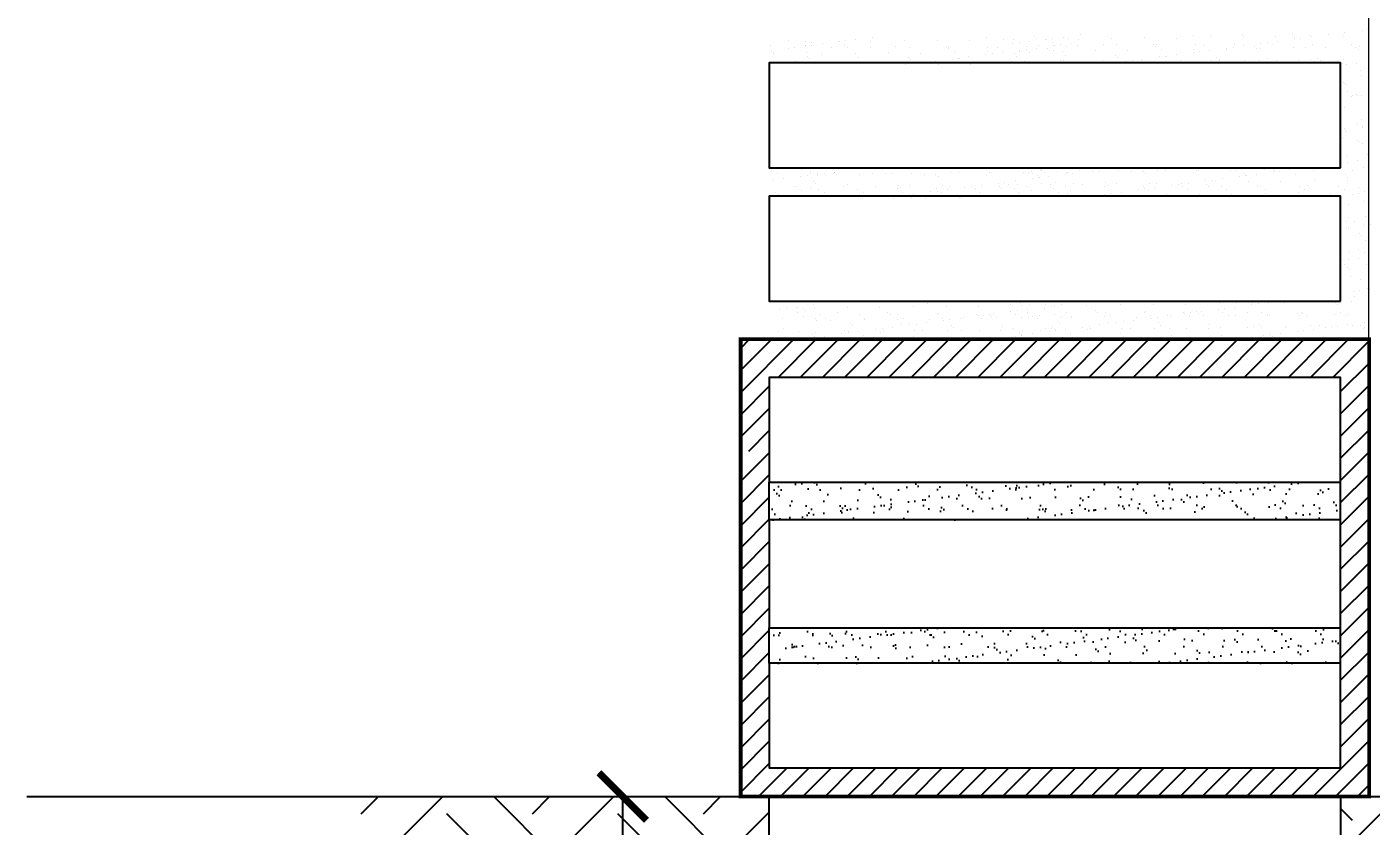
# Model space of a CAD drawing. Header units: millimetres. Extents: x 167 to 343, y -139 to 78.
# Drawn here: x 288.777 to 291.6, y -92.557 to -90.879 of the extents above; entities that cross this region are included whole.
import ezdxf

# ---------------------------------------------------------------- set-up
doc = ezdxf.new("R2010")
doc.units = ezdxf.units.MM
doc.header["$LTSCALE"] = 0.1
doc.header["$MEASUREMENT"] = 0
doc.header["$PDMODE"] = 3
doc.header["$PDSIZE"] = 0.1
doc.linetypes.add('ACAD_ISO02W100', pattern=[15, 12, -3])
doc.layers.get('DEFPOINTS').update_dxf_attribs({"color": 1})
doc.layers.add('00-COTAS', color=1, linetype='Continuous', lineweight=9)
for name, color, linetype in [('CORTE-3', 3, 'Continuous'), ('Cotas', 1, 'Continuous'), ('FUNDACION', 4, 'Continuous'), ('hach', 1, 'Continuous'), ('TRAMAS', 8, 'Continuous')]:
    doc.layers.add(name, color=color, linetype=linetype)
doc.styles.add('ARIAL', font='arial.ttf', dxfattribs={"height": 0.18})
doc.dimstyles.new('100', dxfattribs={"dimtxt": 0.2, "dimasz": 0.1, "dimexe": 0.08, "dimexo": 0, "dimgap": 0.05, "dimtad": 1, "dimzin": 1, "dimtxsty": 'ARIAL', "dimblk": 'ARCHTICK', "dimcen": 2.5, "dimadec": 0, "dimazin": 0, "dimtfac": 1, "dimtix": 1, "dimtmove": 0, "dimatfit": 3, "dimfxl": 0.08, "dimfxlon": 1, "dimarcsym": 0})

# ---------------------------------------------------------------- blocks, each defined once
blk = doc.blocks.new('_ARCHTICK')
at = {"color": 0, "linetype": 'ByBlock', "const_width": 0.15}
blk.add_lwpolyline([(-0.5, -0.5), (0.5, 0.5)], dxfattribs=at)
blk = doc.blocks.new('*D342')
at = {"layer": 'Cotas', "color": 0, "lineweight": -2, "transparency": 16777216}
for p, q in [((289.9483, -92.4949), (290.1083, -92.4949)), ((290.0283, -93.6949), (290.0283, -92.4949)), ((289.9483, -93.6949), (290.1083, -93.6949))]:
    blk.add_line(p, q, dxfattribs=at)
at = {"layer": 'DEFPOINTS', "color": 0, "transparency": 16777216}
for p in [(289.8287, -92.4949), (290.0283, -92.4949), (289.8287, -93.6949)]:
    blk.add_point(p, dxfattribs=at)
at = {"layer": 'Cotas', "color": 0, "lineweight": -2, "transparency": 16777216, "xscale": 0.1, "yscale": 0.1, "zscale": 0.1}
for p, rotation in [((290.0283, -92.4949), 90), ((290.0283, -93.6949), 270)]:
    blk.add_blockref('_ARCHTICK', p, dxfattribs=dict(at, rotation=rotation))
at = {"layer": 'Cotas', "color": 0, "transparency": 16777216, "insert": (289.8701, -93.0949), "char_height": 0.18, "attachment_point": 5, "rotation": 90, "style": 'ARIAL'}
blk.add_mtext('0,30', dxfattribs=at)

msp = doc.modelspace()

# ---------------------------------------------------------------- hatches: boundary and pattern name
h = msp.add_hatch()
h.set_pattern_fill('ANSI31,_O', color=2, scale=0.010378)
h.set_pattern_definition([(45, (-8408.8576, -6510.397297), (-0.02330012399, 0.02330012399), [])])
edge = h.paths.add_edge_path()
edge.add_line((291.2161, -91.5349), (291.4161, -91.5349))
edge.add_line((291.4161, -91.5349), (291.5961, -91.5349))
edge.add_line((291.5961, -91.5349), (291.5961, -92.4949))
edge.add_line((291.5961, -92.4949), (290.2761, -92.4949))
edge.add_line((290.2761, -92.4949), (290.2761, -91.7831))
edge.add_arc((290.2803, -91.7711), 0.0127, 250.4607, 469.5393)
edge.add_line((290.2761, -91.7591), (290.2761, -91.5349))
edge.add_line((290.2761, -91.5349), (291.2161, -91.5349))
h.paths.add_polyline_path([(290.3361, -91.6149), (290.3361, -91.8349), (290.3361, -91.9139), (290.3361, -92.1408), (290.3361, -92.2149), (290.3361, -92.4349), (291.5361, -92.4349), (291.5361, -92.2149), (291.5361, -92.1408), (291.5361, -91.9139), (291.5361, -91.8349), (291.5361, -91.6149)], flags=16)
at = {"layer": 'hach'}
h = msp.add_hatch(dxfattribs=at)
h.set_pattern_fill('AR-SAND,_O', color=256, scale=0.001038)
h.set_pattern_definition([(37.5, (-8408.8576, -6510.397297), (-0.00166057302, 0.0507931576), [0, -0.04006884324, 0, -0.04481383784, 0, -0.04283675676]), (7.5, (-8408.8576, -6510.3973), (0.04665322722, 0.07439482125), [0, -0.02161608649, 0, -0.03611468108, 0, -0.01383956757]), (327.5, (-8408.890024, -6510.397297), (0.08209218113, 0.00014915646), [0, -0.01318054054, 0, -0.04744994595, 0, -0.06194854054]), (317.5, (-8408.890024, -6510.3973), (0.07924477777, 0.0231364487), [0, -0.00659027027, 0, -0.03110607568, 0, -0.03558745946])])
h.paths.add_polyline_path([(291.5361, -91.8349), (291.5361, -91.9139), (290.3361, -91.9139), (290.3361, -91.8349)])
h.paths.add_polyline_path([(291.5361, -92.1408), (291.5361, -92.2149), (290.3361, -92.2149), (290.3361, -92.1408)])
at = {"layer": 'TRAMAS', "linetype": 'ACAD_ISO02W100'}
h = msp.add_hatch(dxfattribs=at)
h.set_pattern_fill('EARTH', color=256, scale=0.04, angle=45)
h.set_pattern_definition([(45, (43.84662, 53.24068), (0, 0.35921024), [0.254, -0.254]), (45, (43.77927, 53.30803), (0, 0.35921024), [0.254, -0.254]), (45, (43.71192, 53.37538), (0, 0.35921024), [0.254, -0.254]), (135, (43.71192, 53.42029), (-0.35921024, 0), [0.254, -0.254]), (135, (43.77927, 53.48764), (-0.35921024, 0), [0.254, -0.254]), (135, (43.84662, 53.555), (-0.35921024, 0), [0.254, -0.254])])
h.paths.add_polyline_path([(290.1845, -92.7421), (290.3549, -92.6357), (290.3547, -92.6238)], flags=16)
h.paths.add_polyline_path([(289.5893, -92.9013), (290.1788, -92.9013), (290.1788, -92.9008), (289.555, -92.9008)], flags=16)
h.paths.add_polyline_path([(290.5153, -96.1941), (290.5153, -95.8366)], flags=16)
h.paths.add_polyline_path([(290.572, -93.3285), (290.5715, -93.3298), (290.5722, -93.3285)], flags=17)
h.paths.add_polyline_path([(290.4421, -93.72), (290.3361, -93.6949), (290.3361, -92.4949), (289.4065, -92.4949), (289.5936, -92.6915), (289.5162, -92.6785), (289.5162, -92.907), (289.9787, -92.907), (290.1562, -98.4417), (290.5688, -97.7425), (290.5689, -98.0921), (290.5647, -97.2525), (290.5647, -97.2339), (290.5461, -97.0922), (290.5438, -97.0272), (290.5903, -96.9668), (290.5856, -96.8855), (290.5856, -96.8274), (290.6065, -96.7786), (290.6019, -96.7275), (290.5972, -96.5997), (290.5786, -96.5659), (290.5507, -96.5287), (290.5438, -96.4962), (290.581, -96.394), (290.5903, -96.308), (290.5996, -96.2616), (290.5996, -96.2314), (290.5903, -96.2128), (290.5833, -96.1733), (290.6135, -96.0989), (290.6112, -96.0711), (290.5763, -95.9549), (290.5664, -95.9108), (290.5742, -95.8829), (290.5575, -95.8202), (290.5534, -95.7412), (290.5374, -95.6576), (290.5358, -95.6343), (290.531, -95.5809), (290.5383, -95.4913), (290.5365, -95.4568), (290.5492, -95.4142), (290.5601, -95.3724), (290.5664, -95.3361), (290.5719, -95.3271), (290.6018, -95.2717), (290.6037, -95.2527), (290.6009, -95.2363), (290.5918, -95.2091), (290.5918, -95.1855), (290.5873, -95.1215), (290.591, -95.0924), (290.5699, -95.067), (290.5779, -95.0176), (290.5866, -94.9907), (290.5837, -94.979), (290.5793, -94.9703), (290.5706, -94.9296), (290.5757, -94.9027), (290.5786, -94.8911), (290.583, -94.8657), (290.5888, -94.838), (290.5699, -94.8208), (290.5728, -94.8143), (290.583, -94.7881), (290.5806, -94.7471), (290.5699, -94.6973), (290.5728, -94.6827), (290.5852, -94.6479), (290.5815, -94.6297), (290.5673, -94.5949), (290.5772, -94.5686), (290.5784, -94.5359), (290.5831, -94.5195), (290.5901, -94.4937), (290.5925, -94.482), (290.6007, -94.4304), (290.5878, -94.3764), (290.5819, -94.3354), (290.5702, -94.3142), (290.5655, -94.306), (290.562, -94.3013), (290.562, -94.2802), (290.5526, -94.2427), (290.562, -94.2239), (290.5819, -94.1571), (290.5767, -94.1015), (290.5901, -94.0679), (290.589, -94.0421), (290.5855, -94.0245), (290.5714, -94.0011), (290.5585, -93.9882), (290.5608, -93.9401), (290.562, -93.8882), (290.5639, -93.8674), (290.5583, -93.8106), (290.5601, -93.7803), (290.5696, -93.7311), (290.5886, -93.7103), (290.5639, -93.7285), (290.558, -93.7285), (290.5282, -93.7285), (290.4506, -93.7371)])
h = msp.add_hatch(dxfattribs=at)
h.set_pattern_fill('EARTH', color=256, scale=0.04, angle=45)
h.set_pattern_definition([(45, (-5917.97195, -6184.9304), (3e-17, 0.359210245), [0.254, -0.254]), (45, (-5918.0393, -6184.86304), (3e-17, 0.359210245), [0.254, -0.254]), (45, (-5918.10665, -6184.79569), (3e-17, 0.359210245), [0.254, -0.254]), (135, (-5918.10665, -6184.75078), (-0.359210245, 3e-17), [0.254, -0.254]), (135, (-5918.0393, -6184.68343), (-0.359210245, 3e-17), [0.254, -0.254]), (135, (-5917.97195, -6184.61608), (-0.359210245, 3e-17), [0.254, -0.254])])
h.paths.add_polyline_path([(291.7954, -95.3953), (291.8074, -95.3953), (291.8074, -94.8886), (291.7954, -94.8886)], flags=16)
h.paths.add_polyline_path([(291.5361, -92.4949), (291.5361, -93.6949), (291.4143, -93.6949), (291.3978, -93.6949), (291.3872, -93.6949), (291.382, -93.6949), (291.3789, -93.6949), (291.3683, -93.6949), (291.3776, -93.6974), (291.3871, -93.7467), (291.389, -93.7769), (291.3833, -93.8337), (291.3852, -93.8546), (291.3864, -93.9064), (291.3888, -93.9545), (291.3712, -93.9721), (291.3688, -93.9792), (291.3618, -93.9909), (291.3583, -94.0085), (291.3571, -94.0343), (291.3688, -94.0636), (291.3688, -94.0859), (291.3653, -94.1234), (291.3853, -94.1903), (291.3947, -94.2091), (291.3853, -94.2466), (291.3853, -94.2677), (291.3817, -94.2724), (291.377, -94.2806), (291.3653, -94.3017), (291.3594, -94.3428), (291.3465, -94.3967), (291.3547, -94.4483), (291.3571, -94.4601), (291.3641, -94.4859), (291.3688, -94.5023), (291.3701, -94.535), (291.3766, -94.5524), (291.3737, -94.5764), (291.3657, -94.596), (291.3621, -94.6142), (291.3782, -94.6597), (291.3664, -94.7145), (291.3657, -94.7298), (291.3643, -94.7545), (291.3744, -94.7806), (291.3774, -94.7872), (291.3585, -94.8044), (291.3643, -94.832), (291.3686, -94.8574), (291.3715, -94.8691), (291.3766, -94.896), (291.3679, -94.9367), (291.3635, -94.9454), (291.3606, -94.957), (291.375, -95.0013), (291.3719, -94.9993), (291.3774, -95.0333), (291.3563, -95.0588), (291.3599, -95.0878), (291.3554, -95.1519), (291.3554, -95.1727), (291.3456, -95.207), (291.3436, -95.219), (291.3454, -95.2381), (291.3754, -95.2934), (291.3808, -95.3025), (291.3872, -95.3388), (291.3981, -95.3805), (291.4108, -95.4232), (291.409, -95.4577), (291.4162, -95.5473), (291.4115, -95.6007), (291.4098, -95.6239), (291.3939, -95.7076), (291.3897, -95.7866), (291.3731, -95.8493), (291.3809, -95.8771), (291.371, -95.9213), (291.3361, -96.0374), (291.3337, -96.0653), (291.364, -96.1396), (291.357, -96.1791), (291.3477, -96.1977), (291.3477, -96.2279), (291.357, -96.2744), (291.3663, -96.3603), (291.4035, -96.4625), (291.3965, -96.4951), (291.3686, -96.5322), (291.35, -96.5661), (291.3454, -96.6939), (291.3407, -96.745), (291.3616, -96.7938), (291.3616, -96.8518), (291.357, -96.9331), (291.4035, -96.9935), (291.4011, -97.0586), (291.3825, -97.2003), (291.3825, -97.2189), (291.3784, -98.1089), (291.3784, -98.1089), (291.8669, -98.0718), (291.8669, -92.8546), (292.9072, -92.8546), (292.5862, -92.4949)])

# ---------------------------------------------------------------- linework, layer by layer
at = {"color": 1}
for p, q in [((291.5361, -91.1749), (291.5361, -91.0208)), ((290.3361, -91.9139), (290.3361, -91.8349)), ((291.5361, -91.9139), (291.5361, -91.8349)), ((290.3361, -92.2149), (290.3361, -92.1408)), ((291.5361, -92.2149), (291.5361, -92.1408))]:
    msp.add_line(p, q, dxfattribs=at)
for points in [[(291.5361, -91.1749), (291.5361, -90.9549), (290.3361, -90.9549), (290.3361, -91.1749), (291.5361, -91.1749)], [(290.3361, -91.0208), (290.3361, -91.1749), (291.5361, -91.1749)], [(291.5361, -91.4549), (291.5361, -91.2349), (290.3361, -91.2349), (290.3361, -91.4549), (291.5361, -91.4549)], [(291.5361, -91.8349), (291.5361, -91.6149), (290.3361, -91.6149), (290.3361, -91.8349), (291.5361, -91.8349)], [(291.5361, -92.1408), (291.5361, -91.9139), (290.3361, -91.9139), (290.3361, -92.1408), (291.5361, -92.1408)], [(291.5361, -92.4349), (291.5361, -92.2149), (290.3361, -92.2149), (290.3361, -92.4349), (291.5361, -92.4349)]]:
    msp.add_lwpolyline(points, dxfattribs=at)
at = {"color": 2, "const_width": 0.008}
msp.add_lwpolyline([(291.5961, -91.5349), (290.2761, -91.5349), (290.2761, -92.4949), (291.5961, -92.4949)], close=True, dxfattribs=at)
at = {"const_width": 0.008}
msp.add_lwpolyline([(290.2761, -92.1349), (290.2761, -92.4949)], dxfattribs=at)
at = {"layer": '00-COTAS'}
msp.add_line((291.5956, -91.5303), (291.5956, -90.4862), dxfattribs=at)
at = {"layer": 'CORTE-3'}
msp.add_lwpolyline([(290.3361, -92.4949), (291.5361, -92.4949), (291.5361, -93.6949), (290.3361, -93.6949)], close=True, dxfattribs=at)
at = {"layer": 'FUNDACION', "color": 1}
msp.add_line((288.7769, -92.4949), (294.3827, -92.4949), dxfattribs=at)
at = {"layer": 'hach', "linetype": 'Continuous'}
for p, q in [((290.5181, -90.9052), (290.5181, -90.9052)), ((290.5539, -90.9005), (290.5539, -90.9005)), ((290.7916, -90.9021), (290.7916, -90.9021)), ((290.8283, -90.9047), (290.8283, -90.9047)), ((290.8938, -90.9), (290.8938, -90.9)), ((290.8973, -90.9038), (290.8973, -90.9038)), ((290.9171, -90.9054), (290.9171, -90.9054)), ((290.9181, -90.9052), (290.9181, -90.9052)), ((290.9318, -90.9034), (290.9318, -90.9034)), ((290.9532, -90.9006), (290.9532, -90.9006)), ((290.9647, -90.9041), (290.9647, -90.9041)), ((290.9846, -90.9057), (290.9846, -90.9057)), ((290.989, -90.8959), (290.989, -90.8959)), ((291.0558, -90.9032), (291.0558, -90.9032)), ((291.1248, -90.9023), (291.1248, -90.9023)), ((291.1922, -90.9026), (291.1922, -90.9026)), ((291.2268, -90.8974), (291.2268, -90.8974)), ((291.2634, -90.9), (291.2634, -90.9)), ((291.329, -90.8953), (291.329, -90.8953)), ((291.3324, -90.8992), (291.3324, -90.8992)), ((291.3998, -90.8995), (291.3998, -90.8995)), ((291.4344, -90.8962), (291.4344, -90.8962)), ((291.4391, -90.9049), (291.4391, -90.9049)), ((291.4393, -90.9007), (291.4393, -90.9007)), ((291.4528, -90.9031), (291.4528, -90.9031)), ((291.471, -90.8969), (291.471, -90.8969)), ((291.4742, -90.9003), (291.4742, -90.9003)), ((291.5101, -90.8956), (291.5101, -90.8956)), ((291.54, -90.896), (291.54, -90.896)), ((291.5415, -90.8986), (291.5415, -90.8986)), ((291.5452, -90.8909), (291.5452, -90.8909)), ((291.581, -90.8862), (291.581, -90.8862)), ((291.5898, -90.8836), (291.5898, -90.8836)), ((291.5947, -90.8844), (291.5947, -90.8844)), ((290.3379, -90.9178), (290.3379, -90.9178)), ((290.3404, -90.9286), (290.3404, -90.9286)), ((290.3452, -90.9332), (290.3452, -90.9332)), ((290.3762, -90.9239), (290.3762, -90.9239)), ((290.3769, -90.9088), (290.3769, -90.9088)), ((290.3899, -90.9221), (290.3899, -90.9221)), ((290.4113, -90.9193), (290.4113, -90.9193)), ((290.412, -90.9192), (290.412, -90.9192)), ((290.413, -90.9109), (290.413, -90.9109)), ((290.4142, -90.9324), (290.4142, -90.9324)), ((290.42, -90.9176), (290.42, -90.9176)), ((290.4247, -90.912), (290.4247, -90.912)), ((290.4257, -90.9174), (290.4257, -90.9174)), ((290.4471, -90.9146), (290.4471, -90.9146)), ((290.4669, -90.9221), (290.4669, -90.9221)), ((290.482, -90.91), (290.482, -90.91)), ((290.4829, -90.9099), (290.4829, -90.9099)), ((290.495, -90.9175), (290.495, -90.9175)), ((290.4967, -90.9081), (290.4967, -90.9081)), ((290.4999, -90.922), (290.4999, -90.922)), ((290.549, -90.922), (290.549, -90.922)), ((290.5494, -90.9104), (290.5494, -90.9104)), ((290.5866, -90.9339), (290.5866, -90.9339)), ((290.602, -90.9199), (290.602, -90.9199)), ((290.6206, -90.9078), (290.6206, -90.9078)), ((290.6311, -90.9218), (290.6311, -90.9218)), ((290.6541, -90.9342), (290.6541, -90.9342)), ((290.6896, -90.9069), (290.6896, -90.9069)), ((290.7075, -90.9208), (290.7075, -90.9208)), ((290.7124, -90.9252), (290.7124, -90.9252)), ((290.7132, -90.9217), (290.7132, -90.9217)), ((290.7253, -90.9316), (290.7253, -90.9316)), ((290.7571, -90.9072), (290.7571, -90.9072)), ((290.7943, -90.9307), (290.7943, -90.9307)), ((290.7953, -90.9215), (290.7953, -90.9215)), ((290.8146, -90.9231), (290.8146, -90.9231)), ((290.8262, -90.9329), (290.8262, -90.9329)), ((290.8471, -90.9146), (290.8471, -90.9146)), ((290.8481, -90.9063), (290.8481, -90.9063)), ((290.8608, -90.9128), (290.8608, -90.9128)), ((290.8617, -90.9311), (290.8617, -90.9311)), ((290.862, -90.9282), (290.862, -90.9282)), ((290.8758, -90.9264), (290.8758, -90.9264)), ((290.8774, -90.9214), (290.8774, -90.9214)), ((290.8816, -90.9327), (290.8816, -90.9327)), ((290.8823, -90.91), (290.8823, -90.91)), ((290.8972, -90.9236), (290.8972, -90.9236)), ((290.9021, -90.9175), (290.9021, -90.9175)), ((290.92, -90.924), (290.92, -90.924)), ((290.9249, -90.9284), (290.9249, -90.9284)), ((290.9301, -90.9129), (290.9301, -90.9129)), ((290.9329, -90.9285), (290.9329, -90.9285)), ((290.933, -90.9189), (290.933, -90.9189)), ((290.935, -90.9173), (290.935, -90.9173)), ((290.9467, -90.9171), (290.9467, -90.9171)), ((290.9528, -90.9301), (290.9528, -90.9301)), ((290.9595, -90.9212), (290.9595, -90.9212)), ((290.9681, -90.9142), (290.9681, -90.9142)), ((290.9842, -90.9173), (290.9842, -90.9173)), ((291.0218, -90.9292), (291.0218, -90.9292)), ((291.0372, -90.9152), (291.0372, -90.9152)), ((291.0663, -90.9172), (291.0663, -90.9172)), ((291.0892, -90.9296), (291.0892, -90.9296)), ((291.1427, -90.9161), (291.1427, -90.9161)), ((291.1475, -90.9206), (291.1475, -90.9206)), ((291.1484, -90.9171), (291.1484, -90.9171)), ((291.1604, -90.927), (291.1604, -90.927)), ((291.2262, -90.9329), (291.2262, -90.9329)), ((291.2294, -90.9261), (291.2294, -90.9261)), ((291.2305, -90.9169), (291.2305, -90.9169)), ((291.2399, -90.9311), (291.2399, -90.9311)), ((291.2497, -90.9185), (291.2497, -90.9185)), ((291.2614, -90.9283), (291.2614, -90.9283)), ((291.2969, -90.9264), (291.2969, -90.9264)), ((291.2972, -90.9236), (291.2972, -90.9236)), ((291.3109, -90.9218), (291.3109, -90.9218)), ((291.3126, -90.9168), (291.3126, -90.9168)), ((291.3323, -90.919), (291.3323, -90.919)), ((291.3552, -90.9194), (291.3552, -90.9194)), ((291.36, -90.9238), (291.36, -90.9238)), ((291.3681, -90.9142), (291.3681, -90.9142)), ((291.3681, -90.9239), (291.3681, -90.9239)), ((291.3819, -90.9124), (291.3819, -90.9124)), ((291.3947, -90.9166), (291.3947, -90.9166)), ((291.4033, -90.9096), (291.4033, -90.9096)), ((291.4371, -90.923), (291.4371, -90.923)), ((291.4622, -90.9217), (291.4622, -90.9217)), ((291.4767, -90.9165), (291.4767, -90.9165)), ((291.5045, -90.9233), (291.5045, -90.9233)), ((291.5588, -90.9163), (291.5588, -90.9163)), ((291.5677, -90.9226), (291.5677, -90.9226)), ((291.5726, -90.9271), (291.5726, -90.9271)), ((291.5757, -90.9208), (291.5757, -90.9208)), ((290.3454, -90.9351), (290.3454, -90.9351)), ((290.3902, -90.9511), (290.3902, -90.9511)), ((290.4158, -90.9407), (290.4158, -90.9407)), ((290.4206, -90.9451), (290.4206, -90.9451)), ((290.4371, -90.9556), (290.4371, -90.9556)), ((290.4464, -90.9373), (290.4464, -90.9373)), ((290.5176, -90.9347), (290.5176, -90.9347)), ((290.5192, -90.9554), (290.5192, -90.9554)), ((290.5228, -90.943), (290.5228, -90.943)), ((290.6013, -90.9553), (290.6013, -90.9553)), ((290.6223, -90.9586), (290.6223, -90.9586)), ((290.6283, -90.9439), (290.6283, -90.9439)), ((290.6331, -90.9483), (290.6331, -90.9483)), ((290.6492, -90.9562), (290.6492, -90.9562)), ((290.6629, -90.9544), (290.6629, -90.9544)), ((290.6834, -90.9551), (290.6834, -90.9551)), ((290.6843, -90.9516), (290.6843, -90.9516)), ((290.6913, -90.9577), (290.6913, -90.9577)), ((290.7201, -90.9469), (290.7201, -90.9469)), ((290.7338, -90.9451), (290.7338, -90.9451)), ((290.7353, -90.9462), (290.7353, -90.9462)), ((290.7553, -90.9423), (290.7553, -90.9423)), ((290.7587, -90.958), (290.7587, -90.958)), ((290.7655, -90.955), (290.7655, -90.955)), ((290.7911, -90.9376), (290.7911, -90.9376)), ((290.8048, -90.9357), (290.8048, -90.9357)), ((290.8299, -90.9555), (290.8299, -90.9555)), ((290.8408, -90.9471), (290.8408, -90.9471)), ((290.8457, -90.9516), (290.8457, -90.9516)), ((290.8476, -90.9548), (290.8476, -90.9548)), ((290.8509, -90.936), (290.8509, -90.936)), ((290.8558, -90.9405), (290.8558, -90.9405)), ((290.8723, -90.9509), (290.8723, -90.9509)), ((290.8989, -90.9546), (290.8989, -90.9546)), ((290.9297, -90.9547), (290.9297, -90.9547)), ((290.9478, -90.9495), (290.9478, -90.9495)), ((290.9543, -90.9508), (290.9543, -90.9508)), ((290.9579, -90.9384), (290.9579, -90.9384)), ((290.9664, -90.9549), (290.9664, -90.9549)), ((291.0364, -90.9506), (291.0364, -90.9506)), ((291.0574, -90.954), (291.0574, -90.954)), ((291.0634, -90.9393), (291.0634, -90.9393)), ((291.0683, -90.9437), (291.0683, -90.9437)), ((291.0843, -90.9516), (291.0843, -90.9516)), ((291.098, -90.9498), (291.098, -90.9498)), ((291.1185, -90.9505), (291.1185, -90.9505)), ((291.1195, -90.947), (291.1195, -90.947)), ((291.1264, -90.9531), (291.1264, -90.9531)), ((291.1553, -90.9423), (291.1553, -90.9423)), ((291.169, -90.9405), (291.169, -90.9405)), ((291.1705, -90.9416), (291.1705, -90.9416)), ((291.1904, -90.9376), (291.1904, -90.9376)), ((291.1939, -90.9534), (291.1939, -90.9534)), ((291.2006, -90.9503), (291.2006, -90.9503)), ((291.2651, -90.9508), (291.2651, -90.9508)), ((291.2759, -90.9425), (291.2759, -90.9425)), ((291.2808, -90.947), (291.2808, -90.947)), ((291.2827, -90.9502), (291.2827, -90.9502)), ((291.3341, -90.95), (291.3341, -90.95)), ((291.3648, -90.95), (291.3648, -90.95)), ((291.383, -90.9448), (291.383, -90.9448)), ((291.4015, -90.9503), (291.4015, -90.9503)), ((291.4469, -90.9499), (291.4469, -90.9499)), ((291.4727, -90.9477), (291.4727, -90.9477)), ((291.4885, -90.9457), (291.4885, -90.9457)), ((291.4933, -90.9502), (291.4933, -90.9502)), ((291.529, -90.9497), (291.529, -90.9497)), ((291.5401, -90.9568), (291.5401, -90.9568)), ((291.5417, -90.9468), (291.5417, -90.9468)), ((291.5481, -90.9588), (291.5481, -90.9588)), ((291.5695, -90.956), (291.5695, -90.956)), ((291.5955, -90.9481), (291.5955, -90.9481)), ((291.5774, -90.9715), (291.5774, -90.9715)), ((291.5801, -90.9823), (291.5801, -90.9823)), ((291.5425, -90.9952), (291.5425, -90.9952)), ((291.5434, -90.9976), (291.5434, -90.9976)), ((291.5474, -90.9997), (291.5474, -90.9997)), ((291.5503, -91.0158), (291.5503, -91.0158)), ((291.5587, -91.0257), (291.5587, -91.0257)), ((291.5614, -91.0228), (291.5614, -91.0228)), ((291.5703, -91.0207), (291.5703, -91.0207)), ((291.5724, -91.0239), (291.5724, -91.0239)), ((291.579, -91.0223), (291.579, -91.0223)), ((291.5938, -91.021), (291.5938, -91.021)), ((291.545, -91.0484), (291.545, -91.0484)), ((291.5807, -91.0731), (291.5807, -91.0731)), ((291.5451, -91.0934), (291.5451, -91.0934)), ((291.5467, -91.0992), (291.5467, -91.0992)), ((291.5472, -91.0954), (291.5472, -91.0954)), ((291.5716, -91.0818), (291.5716, -91.0818)), ((291.5827, -91.0888), (291.5827, -91.0888)), ((291.583, -91.0907), (291.583, -91.0907)), ((291.5406, -91.1145), (291.5406, -91.1145)), ((291.5713, -91.1174), (291.5713, -91.1174)), ((291.5762, -91.1219), (291.5762, -91.1219)), ((291.5823, -91.1239), (291.5823, -91.1239)), ((291.5484, -91.15), (291.5484, -91.15)), ((291.5929, -91.1478), (291.5929, -91.1478)), ((290.341, -91.182), (290.341, -91.182)), ((290.3535, -91.1872), (290.3535, -91.1872)), ((290.4031, -91.1794), (290.4031, -91.1794)), ((290.4225, -91.1863), (290.4225, -91.1863)), ((290.4231, -91.1818), (290.4231, -91.1818)), ((290.452, -91.187), (290.452, -91.187)), ((290.47, -91.1863), (290.47, -91.1863)), ((290.4734, -91.1841), (290.4734, -91.1841)), ((290.4734, -91.185), (290.4734, -91.185)), ((290.5521, -91.1862), (290.5521, -91.1862)), ((290.5804, -91.1873), (290.5804, -91.1873)), ((290.5949, -91.1878), (290.5949, -91.1878)), ((290.6342, -91.186), (290.6342, -91.186)), ((290.6624, -91.1882), (290.6624, -91.1882)), ((290.6859, -91.1882), (290.6859, -91.1882)), ((290.7163, -91.1859), (290.7163, -91.1859)), ((290.7336, -91.1856), (290.7336, -91.1856)), ((290.7984, -91.1857), (290.7984, -91.1857)), ((290.8026, -91.1847), (290.8026, -91.1847)), ((290.87, -91.185), (290.87, -91.185)), ((290.8734, -91.1841), (290.8734, -91.1841)), ((290.8805, -91.1856), (290.8805, -91.1856)), ((290.8871, -91.1823), (290.8871, -91.1823)), ((290.8899, -91.1866), (290.8899, -91.1866)), ((290.9052, -91.1817), (290.9052, -91.1817)), ((290.9085, -91.1795), (290.9085, -91.1795)), ((290.9085, -91.1803), (290.9085, -91.1803)), ((290.9134, -91.1848), (290.9134, -91.1848)), ((290.9412, -91.1825), (290.9412, -91.1825)), ((290.9592, -91.1884), (290.9592, -91.1884)), ((290.9611, -91.1841), (290.9611, -91.1841)), ((290.9626, -91.1854), (290.9626, -91.1854)), ((290.973, -91.1866), (290.973, -91.1866)), ((290.9873, -91.1815), (290.9873, -91.1815)), ((291.0156, -91.1827), (291.0156, -91.1827)), ((291.0301, -91.1832), (291.0301, -91.1832)), ((291.0694, -91.1814), (291.0694, -91.1814)), ((291.0975, -91.1835), (291.0975, -91.1835)), ((291.1211, -91.1836), (291.1211, -91.1836)), ((291.1259, -91.188), (291.1259, -91.188)), ((291.1514, -91.1812), (291.1514, -91.1812)), ((291.1687, -91.181), (291.1687, -91.181)), ((291.2281, -91.1859), (291.2281, -91.1859)), ((291.2335, -91.1811), (291.2335, -91.1811)), ((291.2377, -91.1801), (291.2377, -91.1801)), ((291.3052, -91.1804), (291.3052, -91.1804)), ((291.3156, -91.1809), (291.3156, -91.1809)), ((291.3336, -91.1868), (291.3336, -91.1868)), ((291.3586, -91.1885), (291.3586, -91.1885)), ((291.3764, -91.1778), (291.3764, -91.1778)), ((291.3944, -91.1838), (291.3944, -91.1838)), ((291.3977, -91.1808), (291.3977, -91.1808)), ((291.4081, -91.182), (291.4081, -91.182)), ((291.4296, -91.1792), (291.4296, -91.1792)), ((291.4454, -91.177), (291.4454, -91.177)), ((291.4798, -91.1806), (291.4798, -91.1806)), ((291.5128, -91.1773), (291.5128, -91.1773)), ((291.5363, -91.1651), (291.5363, -91.1651)), ((291.55, -91.1633), (291.55, -91.1633)), ((291.5619, -91.1805), (291.5619, -91.1805)), ((291.5715, -91.1605), (291.5715, -91.1605)), ((291.584, -91.1747), (291.584, -91.1747)), ((290.3452, -91.201), (290.3452, -91.201)), ((290.3666, -91.1982), (290.3666, -91.1982)), ((290.3869, -91.2136), (290.3869, -91.2136)), ((290.3932, -91.2153), (290.3932, -91.2153)), ((290.4024, -91.1935), (290.4024, -91.1935)), ((290.4162, -91.1917), (290.4162, -91.1917)), ((290.423, -91.2157), (290.423, -91.2157)), ((290.4293, -91.2035), (290.4293, -91.2035)), ((290.4342, -91.2079), (290.4342, -91.2079)), ((290.4376, -91.1889), (290.4376, -91.1889)), ((290.4382, -91.1888), (290.4382, -91.1888)), ((290.4547, -91.1913), (290.4547, -91.1913)), ((290.4782, -91.1894), (290.4782, -91.1894)), ((290.492, -91.2148), (290.492, -91.2148)), ((290.5012, -91.2104), (290.5012, -91.2104)), ((290.5259, -91.1887), (290.5259, -91.1887)), ((290.5594, -91.2151), (290.5594, -91.2151)), ((290.6067, -91.2113), (290.6067, -91.2113)), ((290.6115, -91.2158), (290.6115, -91.2158)), ((290.6306, -91.2125), (290.6306, -91.2125)), ((290.6908, -91.1927), (290.6908, -91.1927)), ((290.6996, -91.2117), (290.6996, -91.2117)), ((290.7137, -91.2137), (290.7137, -91.2137)), ((290.7464, -91.2165), (290.7464, -91.2165)), ((290.7601, -91.2146), (290.7601, -91.2146)), ((290.767, -91.212), (290.767, -91.212)), ((290.7815, -91.2118), (290.7815, -91.2118)), ((290.7929, -91.1905), (290.7929, -91.1905)), ((290.8173, -91.2071), (290.8173, -91.2071)), ((290.8192, -91.2146), (290.8192, -91.2146)), ((290.8311, -91.2053), (290.8311, -91.2053)), ((290.8382, -91.2094), (290.8382, -91.2094)), ((290.8525, -91.2025), (290.8525, -91.2025)), ((290.8581, -91.211), (290.8581, -91.211)), ((290.8753, -91.2151), (290.8753, -91.2151)), ((290.8883, -91.1978), (290.8883, -91.1978)), ((290.8984, -91.1914), (290.8984, -91.1914)), ((290.902, -91.196), (290.902, -91.196)), ((290.9033, -91.1959), (290.9033, -91.1959)), ((290.9072, -91.2085), (290.9072, -91.2085)), ((290.9234, -91.1931), (290.9234, -91.1931)), ((290.9271, -91.2102), (290.9271, -91.2102)), ((290.9363, -91.2058), (290.9363, -91.2058)), ((290.9574, -91.215), (290.9574, -91.215)), ((290.9747, -91.2089), (290.9747, -91.2089)), ((290.9945, -91.2105), (290.9945, -91.2105)), ((291.0395, -91.2148), (291.0395, -91.2148)), ((291.0418, -91.2067), (291.0418, -91.2067)), ((291.0467, -91.2112), (291.0467, -91.2112)), ((291.0657, -91.2079), (291.0657, -91.2079)), ((291.1216, -91.2147), (291.1216, -91.2147)), ((291.1347, -91.207), (291.1347, -91.207)), ((291.1457, -91.2165), (291.1457, -91.2165)), ((291.1488, -91.209), (291.1488, -91.209)), ((291.1815, -91.2118), (291.1815, -91.2118)), ((291.1952, -91.21), (291.1952, -91.21)), ((291.2022, -91.2074), (291.2022, -91.2074)), ((291.2037, -91.2145), (291.2037, -91.2145)), ((291.2167, -91.2072), (291.2167, -91.2072)), ((291.2525, -91.2025), (291.2525, -91.2025)), ((291.2543, -91.21), (291.2543, -91.21)), ((291.2592, -91.2144), (291.2592, -91.2144)), ((291.2662, -91.2007), (291.2662, -91.2007)), ((291.2734, -91.2048), (291.2734, -91.2048)), ((291.2858, -91.2144), (291.2858, -91.2144)), ((291.2876, -91.1979), (291.2876, -91.1979)), ((291.3234, -91.1931), (291.3234, -91.1931)), ((291.3372, -91.1913), (291.3372, -91.1913)), ((291.3384, -91.1913), (291.3384, -91.1913)), ((291.3424, -91.2039), (291.3424, -91.2039)), ((291.3614, -91.2123), (291.3614, -91.2123)), ((291.3679, -91.2142), (291.3679, -91.2142)), ((291.4098, -91.2042), (291.4098, -91.2042)), ((291.4406, -91.1891), (291.4406, -91.1891)), ((291.45, -91.2141), (291.45, -91.2141)), ((291.4669, -91.2132), (291.4669, -91.2132)), ((291.481, -91.2017), (291.481, -91.2017)), ((291.5321, -91.2139), (291.5321, -91.2139)), ((291.5461, -91.1901), (291.5461, -91.1901)), ((291.55, -91.2008), (291.55, -91.2008)), ((291.551, -91.1945), (291.551, -91.1945)), ((291.5739, -91.2155), (291.5739, -91.2155)), ((290.35, -91.2266), (290.35, -91.2266)), ((290.3549, -91.2311), (290.3549, -91.2311)), ((290.4043, -91.2224), (290.4043, -91.2224)), ((290.4219, -91.2336), (290.4219, -91.2336)), ((290.4402, -91.2198), (290.4402, -91.2198)), ((290.4513, -91.2268), (290.4513, -91.2268)), ((290.5223, -91.2196), (290.5223, -91.2196)), ((290.5274, -91.2345), (290.5274, -91.2345)), ((290.5276, -91.2395), (290.5276, -91.2395)), ((290.5323, -91.2389), (290.5323, -91.2389)), ((290.5334, -91.2267), (290.5334, -91.2267)), ((290.5966, -91.2386), (290.5966, -91.2386)), ((290.6044, -91.2195), (290.6044, -91.2195)), ((290.6045, -91.2351), (290.6045, -91.2351)), ((290.6155, -91.2265), (290.6155, -91.2265)), ((290.6182, -91.2333), (290.6182, -91.2333)), ((290.6345, -91.2368), (290.6345, -91.2368)), ((290.6396, -91.2305), (290.6396, -91.2305)), ((290.664, -91.2389), (290.664, -91.2389)), ((290.6754, -91.2258), (290.6754, -91.2258)), ((290.6864, -91.2193), (290.6864, -91.2193)), ((290.6891, -91.224), (290.6891, -91.224)), ((290.6976, -91.2264), (290.6976, -91.2264)), ((290.7106, -91.2212), (290.7106, -91.2212)), ((290.7352, -91.2364), (290.7352, -91.2364)), ((290.7399, -91.2377), (290.7399, -91.2377)), ((290.7685, -91.2192), (290.7685, -91.2192)), ((290.7797, -91.2262), (290.7797, -91.2262)), ((290.8042, -91.2355), (290.8042, -91.2355)), ((290.824, -91.219), (290.824, -91.219)), ((290.8506, -91.219), (290.8506, -91.219)), ((290.8571, -91.2289), (290.8571, -91.2289)), ((290.8617, -91.2261), (290.8617, -91.2261)), ((290.8717, -91.2358), (290.8717, -91.2358)), ((290.8864, -91.2222), (290.8864, -91.2222)), ((290.9262, -91.2169), (290.9262, -91.2169)), ((290.9327, -91.2189), (290.9327, -91.2189)), ((290.9429, -91.2333), (290.9429, -91.2333)), ((290.9438, -91.2259), (290.9438, -91.2259)), ((290.9626, -91.2299), (290.9626, -91.2299)), ((290.9628, -91.2349), (290.9628, -91.2349)), ((290.9674, -91.2343), (290.9674, -91.2343)), ((290.9685, -91.2221), (290.9685, -91.2221)), ((291.0318, -91.234), (291.0318, -91.234)), ((291.0396, -91.2305), (291.0396, -91.2305)), ((291.0506, -91.2219), (291.0506, -91.2219)), ((291.0533, -91.2287), (291.0533, -91.2287)), ((291.0696, -91.2322), (291.0696, -91.2322)), ((291.0748, -91.2259), (291.0748, -91.2259)), ((291.0992, -91.2343), (291.0992, -91.2343)), ((291.1106, -91.2212), (291.1106, -91.2212)), ((291.1243, -91.2194), (291.1243, -91.2194)), ((291.1327, -91.2218), (291.1327, -91.2218)), ((291.1704, -91.2318), (291.1704, -91.2318)), ((291.1751, -91.2331), (291.1751, -91.2331)), ((291.2148, -91.2216), (291.2148, -91.2216)), ((291.2394, -91.2309), (291.2394, -91.2309)), ((291.2969, -91.2215), (291.2969, -91.2215)), ((291.3068, -91.2312), (291.3068, -91.2312)), ((291.378, -91.2286), (291.378, -91.2286)), ((291.379, -91.2213), (291.379, -91.2213)), ((291.447, -91.2278), (291.447, -91.2278)), ((291.4611, -91.2212), (291.4611, -91.2212)), ((291.4717, -91.2176), (291.4717, -91.2176)), ((291.5145, -91.2281), (291.5145, -91.2281)), ((291.5248, -91.2349), (291.5248, -91.2349)), ((291.5432, -91.221), (291.5432, -91.221)), ((291.5606, -91.2302), (291.5606, -91.2302)), ((291.5743, -91.2284), (291.5743, -91.2284)), ((291.5857, -91.2255), (291.5857, -91.2255)), ((291.5958, -91.2255), (291.5958, -91.2255)), ((291.5517, -91.2516), (291.5517, -91.2516)), ((291.5832, -91.2465), (291.5832, -91.2465)), ((291.5487, -91.2882), (291.5487, -91.2882)), ((291.5491, -91.2999), (291.5491, -91.2999)), ((291.5534, -91.2799), (291.5534, -91.2799)), ((291.5645, -91.287), (291.5645, -91.287)), ((291.5849, -91.2952), (291.5849, -91.2952)), ((291.5873, -91.2763), (291.5873, -91.2763)), ((291.5986, -91.2934), (291.5986, -91.2934)), ((291.5533, -91.3024), (291.5533, -91.3024)), ((291.5749, -91.3122), (291.5749, -91.3122)), ((291.5798, -91.3167), (291.5798, -91.3167)), ((291.589, -91.3271), (291.589, -91.3271)), ((291.555, -91.3532), (291.555, -91.3532)), ((291.5746, -91.346), (291.5746, -91.346)), ((291.5858, -91.353), (291.5858, -91.353)), ((291.5383, -91.3696), (291.5383, -91.3696)), ((291.5437, -91.3787), (291.5437, -91.3787)), ((291.5497, -91.3849), (291.5497, -91.3849)), ((291.552, -91.3678), (291.552, -91.3678)), ((291.5734, -91.365), (291.5734, -91.365)), ((291.5906, -91.3779), (291.5906, -91.3779)), ((291.5546, -91.3893), (291.5546, -91.3893)), ((291.5567, -91.404), (291.5567, -91.404)), ((291.5775, -91.4103), (291.5775, -91.4103)), ((291.5959, -91.412), (291.5959, -91.412)), ((291.5626, -91.4347), (291.5626, -91.4347)), ((291.5763, -91.4329), (291.5763, -91.4329)), ((291.5923, -91.4287), (291.5923, -91.4287)), ((291.5977, -91.43), (291.5977, -91.43)), ((290.3715, -91.4706), (290.3715, -91.4706)), ((290.3929, -91.4677), (290.3929, -91.4677)), ((290.3952, -91.4676), (290.3952, -91.4676)), ((290.4287, -91.463), (290.4287, -91.463)), ((290.4287, -91.463), (290.4287, -91.463)), ((290.4313, -91.4696), (290.4313, -91.4696)), ((290.5003, -91.4688), (290.5003, -91.4688)), ((290.5677, -91.4691), (290.5677, -91.4691)), ((290.6389, -91.4665), (290.6389, -91.4665)), ((290.6692, -91.4601), (290.6692, -91.4601)), ((290.7079, -91.4656), (290.7079, -91.4656)), ((290.7753, -91.466), (290.7753, -91.466)), ((290.8424, -91.4612), (290.8424, -91.4612)), ((290.8465, -91.4634), (290.8465, -91.4634)), ((290.8638, -91.4584), (290.8638, -91.4584)), ((290.8664, -91.465), (290.8664, -91.465)), ((290.8817, -91.4633), (290.8817, -91.4633)), ((290.9146, -91.4673), (290.9146, -91.4673)), ((290.9155, -91.4625), (290.9155, -91.4625)), ((290.9283, -91.4655), (290.9283, -91.4655)), ((290.9354, -91.4641), (290.9354, -91.4641)), ((290.9497, -91.4627), (290.9497, -91.4627)), ((291.0028, -91.4645), (291.0028, -91.4645)), ((291.074, -91.4619), (291.074, -91.4619)), ((291.1043, -91.4555), (291.1043, -91.4555)), ((291.143, -91.461), (291.143, -91.461)), ((291.2105, -91.4613), (291.2105, -91.4613)), ((291.2817, -91.4588), (291.2817, -91.4588)), ((291.2925, -91.4702), (291.2925, -91.4702)), ((291.3139, -91.4674), (291.3139, -91.4674)), ((291.3168, -91.4587), (291.3168, -91.4587)), ((291.3497, -91.4627), (291.3497, -91.4627)), ((291.3507, -91.4579), (291.3507, -91.4579)), ((291.3634, -91.4609), (291.3634, -91.4609)), ((291.3849, -91.4581), (291.3849, -91.4581)), ((291.4181, -91.4582), (291.4181, -91.4582)), ((291.419, -91.4566), (291.419, -91.4566)), ((291.4893, -91.4556), (291.4893, -91.4556)), ((291.5245, -91.4575), (291.5245, -91.4575)), ((291.5293, -91.462), (291.5293, -91.462)), ((291.5583, -91.4548), (291.5583, -91.4548)), ((291.565, -91.4447), (291.565, -91.4447)), ((290.3577, -91.4724), (290.3577, -91.4724)), ((290.3634, -91.492), (290.3634, -91.492)), ((290.3963, -91.4795), (290.3963, -91.4795)), ((290.4074, -91.4865), (290.4074, -91.4865)), ((290.4077, -91.4709), (290.4077, -91.4709)), ((290.4125, -91.4754), (290.4125, -91.4754)), ((290.4324, -91.4911), (290.4324, -91.4911)), ((290.4355, -91.4964), (290.4355, -91.4964)), ((290.4432, -91.4839), (290.4432, -91.4839)), ((290.4544, -91.491), (290.4544, -91.491)), ((290.4647, -91.496), (290.4647, -91.496)), ((290.4796, -91.4779), (290.4796, -91.4779)), ((290.5253, -91.4838), (290.5253, -91.4838)), ((290.5359, -91.4935), (290.5359, -91.4935)), ((290.5364, -91.4909), (290.5364, -91.4909)), ((290.585, -91.4788), (290.585, -91.4788)), ((290.5899, -91.4832), (290.5899, -91.4832)), ((290.6049, -91.4926), (290.6049, -91.4926)), ((290.6074, -91.4836), (290.6074, -91.4836)), ((290.6185, -91.4907), (290.6185, -91.4907)), ((290.6723, -91.4929), (290.6723, -91.4929)), ((290.6895, -91.4835), (290.6895, -91.4835)), ((290.6921, -91.4811), (290.6921, -91.4811)), ((290.7006, -91.4906), (290.7006, -91.4906)), ((290.7017, -91.4953), (290.7017, -91.4953)), ((290.7154, -91.4935), (290.7154, -91.4935)), ((290.7368, -91.4907), (290.7368, -91.4907)), ((290.7435, -91.4903), (290.7435, -91.4903)), ((290.7716, -91.4833), (290.7716, -91.4833)), ((290.7726, -91.486), (290.7726, -91.486)), ((290.7827, -91.4904), (290.7827, -91.4904)), ((290.7864, -91.4842), (290.7864, -91.4842)), ((290.7976, -91.482), (290.7976, -91.482)), ((290.8024, -91.4865), (290.8024, -91.4865)), ((290.8078, -91.4814), (290.8078, -91.4814)), ((290.8125, -91.4895), (290.8125, -91.4895)), ((290.8436, -91.4767), (290.8436, -91.4767)), ((290.8537, -91.4832), (290.8537, -91.4832)), ((290.8573, -91.4749), (290.8573, -91.4749)), ((290.8648, -91.4903), (290.8648, -91.4903)), ((290.8784, -91.4793), (290.8784, -91.4793)), ((290.8787, -91.472), (290.8787, -91.472)), ((290.88, -91.4898), (290.88, -91.4898)), ((290.8895, -91.4864), (290.8895, -91.4864)), ((290.8999, -91.4914), (290.8999, -91.4914)), ((290.9046, -91.4844), (290.9046, -91.4844)), ((290.9147, -91.4733), (290.9147, -91.4733)), ((290.9358, -91.4831), (290.9358, -91.4831)), ((290.941, -91.4973), (290.941, -91.4973)), ((290.9469, -91.4901), (290.9469, -91.4901)), ((290.9512, -91.4872), (290.9512, -91.4872)), ((290.9605, -91.4792), (290.9605, -91.4792)), ((290.9711, -91.4888), (290.9711, -91.4888)), ((290.9716, -91.4863), (290.9716, -91.4863)), ((291.0202, -91.4742), (291.0202, -91.4742)), ((291.0251, -91.4786), (291.0251, -91.4786)), ((291.0401, -91.488), (291.0401, -91.488)), ((291.0426, -91.479), (291.0426, -91.479)), ((291.0537, -91.4861), (291.0537, -91.4861)), ((291.0796, -91.4983), (291.0796, -91.4983)), ((291.101, -91.4954), (291.101, -91.4954)), ((291.1075, -91.4883), (291.1075, -91.4883)), ((291.1247, -91.4789), (291.1247, -91.4789)), ((291.1272, -91.4765), (291.1272, -91.4765)), ((291.1358, -91.486), (291.1358, -91.486)), ((291.1368, -91.4907), (291.1368, -91.4907)), ((291.1506, -91.4889), (291.1506, -91.4889)), ((291.172, -91.4861), (291.172, -91.4861)), ((291.1787, -91.4857), (291.1787, -91.4857)), ((291.2068, -91.4787), (291.2068, -91.4787)), ((291.2078, -91.4814), (291.2078, -91.4814)), ((291.2179, -91.4858), (291.2179, -91.4858)), ((291.2215, -91.4796), (291.2215, -91.4796)), ((291.2327, -91.4774), (291.2327, -91.4774)), ((291.2376, -91.4819), (291.2376, -91.4819)), ((291.2429, -91.4767), (291.2429, -91.4767)), ((291.2477, -91.4848), (291.2477, -91.4848)), ((291.2787, -91.472), (291.2787, -91.472)), ((291.2889, -91.4786), (291.2889, -91.4786)), ((291.3, -91.4857), (291.3, -91.4857)), ((291.3151, -91.4852), (291.3151, -91.4852)), ((291.3398, -91.4797), (291.3398, -91.4797)), ((291.3709, -91.4784), (291.3709, -91.4784)), ((291.3821, -91.4855), (291.3821, -91.4855)), ((291.3863, -91.4826), (291.3863, -91.4826)), ((291.4452, -91.4806), (291.4452, -91.4806)), ((291.4501, -91.4851), (291.4501, -91.4851)), ((291.453, -91.4783), (291.453, -91.4783)), ((291.4553, -91.4817), (291.4553, -91.4817)), ((291.4642, -91.4854), (291.4642, -91.4854)), ((291.5228, -91.482), (291.5228, -91.482)), ((291.5351, -91.4781), (291.5351, -91.4781)), ((291.5462, -91.4852), (291.5462, -91.4852)), ((291.5523, -91.483), (291.5523, -91.483)), ((291.594, -91.4795), (291.594, -91.4795)), ((290.3562, -91.5195), (290.3562, -91.5195)), ((290.3653, -91.5122), (290.3653, -91.5122)), ((290.3969, -91.5184), (290.3969, -91.5184)), ((290.4266, -91.5251), (290.4266, -91.5251)), ((290.4329, -91.5204), (290.4329, -91.5204)), ((290.4888, -91.5234), (290.4888, -91.5234)), ((290.4944, -91.5165), (290.4944, -91.5165)), ((290.5019, -91.5195), (290.5019, -91.5195)), ((290.5025, -91.5216), (290.5025, -91.5216)), ((290.5058, -91.5019), (290.5058, -91.5019)), ((290.5107, -91.5064), (290.5107, -91.5064)), ((290.524, -91.5187), (290.524, -91.5187)), ((290.5598, -91.514), (290.5598, -91.514)), ((290.5694, -91.5199), (290.5694, -91.5199)), ((290.5735, -91.5122), (290.5735, -91.5122)), ((290.5765, -91.5164), (290.5765, -91.5164)), ((290.5949, -91.5094), (290.5949, -91.5094)), ((290.6128, -91.5043), (290.6128, -91.5043)), ((290.6307, -91.5047), (290.6307, -91.5047)), ((290.6405, -91.5173), (290.6405, -91.5173)), ((290.6444, -91.5029), (290.6444, -91.5029)), ((290.6586, -91.5162), (290.6586, -91.5162)), ((290.6659, -91.5001), (290.6659, -91.5001)), ((290.7096, -91.5164), (290.7096, -91.5164)), ((290.7183, -91.5052), (290.7183, -91.5052)), ((290.7232, -91.5096), (290.7232, -91.5096)), ((290.7407, -91.5161), (290.7407, -91.5161)), ((290.777, -91.5167), (290.777, -91.5167)), ((290.8227, -91.5159), (290.8227, -91.5159)), ((290.8254, -91.5075), (290.8254, -91.5075)), ((290.8474, -91.512), (290.8474, -91.512)), ((290.8482, -91.5142), (290.8482, -91.5142)), ((290.8617, -91.5204), (290.8617, -91.5204)), ((290.8666, -91.5249), (290.8666, -91.5249)), ((290.8667, -91.5263), (290.8667, -91.5263)), ((290.8681, -91.5158), (290.8681, -91.5158)), ((290.8881, -91.5235), (290.8881, -91.5235)), ((290.9048, -91.5158), (290.9048, -91.5158)), ((290.9172, -91.5133), (290.9172, -91.5133)), ((290.924, -91.5187), (290.924, -91.5187)), ((290.9295, -91.5119), (290.9295, -91.5119)), ((290.9308, -91.5084), (290.9308, -91.5084)), ((290.9357, -91.5129), (290.9357, -91.5129)), ((290.9371, -91.5149), (290.9371, -91.5149)), ((290.9377, -91.5169), (290.9377, -91.5169)), ((290.9458, -91.5018), (290.9458, -91.5018)), ((290.9591, -91.5141), (290.9591, -91.5141)), ((290.9687, -91.5228), (290.9687, -91.5228)), ((290.9949, -91.5094), (290.9949, -91.5094)), ((291.0045, -91.5152), (291.0045, -91.5152)), ((291.0086, -91.5076), (291.0086, -91.5076)), ((291.0116, -91.5117), (291.0116, -91.5117)), ((291.0301, -91.5048), (291.0301, -91.5048)), ((291.048, -91.4996), (291.048, -91.4996)), ((291.0659, -91.5001), (291.0659, -91.5001)), ((291.0742, -91.5237), (291.0742, -91.5237)), ((291.0757, -91.5127), (291.0757, -91.5127)), ((291.0937, -91.5116), (291.0937, -91.5116)), ((291.1447, -91.5118), (291.1447, -91.5118)), ((291.1535, -91.5005), (291.1535, -91.5005)), ((291.1583, -91.505), (291.1583, -91.505)), ((291.1758, -91.5114), (291.1758, -91.5114)), ((291.1813, -91.526), (291.1813, -91.526)), ((291.2121, -91.5121), (291.2121, -91.5121)), ((291.2579, -91.5113), (291.2579, -91.5113)), ((291.2605, -91.5029), (291.2605, -91.5029)), ((291.2833, -91.5096), (291.2833, -91.5096)), ((291.2867, -91.5269), (291.2867, -91.5269)), ((291.34, -91.5111), (291.34, -91.5111)), ((291.3523, -91.5087), (291.3523, -91.5087)), ((291.366, -91.5038), (291.366, -91.5038)), ((291.3709, -91.5082), (291.3709, -91.5082)), ((291.3877, -91.5259), (291.3877, -91.5259)), ((291.4092, -91.5231), (291.4092, -91.5231)), ((291.4198, -91.509), (291.4198, -91.509)), ((291.4221, -91.511), (291.4221, -91.511)), ((291.445, -91.5184), (291.445, -91.5184)), ((291.4587, -91.5166), (291.4587, -91.5166)), ((291.473, -91.5061), (291.473, -91.5061)), ((291.4801, -91.5138), (291.4801, -91.5138)), ((291.491, -91.5064), (291.491, -91.5064)), ((291.5042, -91.5109), (291.5042, -91.5109)), ((291.5159, -91.5091), (291.5159, -91.5091)), ((291.5296, -91.5073), (291.5296, -91.5073)), ((291.5511, -91.5044), (291.5511, -91.5044)), ((291.56, -91.5056), (291.56, -91.5056)), ((291.5785, -91.507), (291.5785, -91.507)), ((291.5834, -91.5115), (291.5834, -91.5115)), ((291.5863, -91.5107), (291.5863, -91.5107)), ((291.5869, -91.4997), (291.5869, -91.4997)), ((290.4172, -91.5328), (290.4172, -91.5328)), ((290.4178, -91.5327), (290.4178, -91.5327)), ((290.4314, -91.5295), (290.4314, -91.5295)), ((290.4316, -91.5309), (290.4316, -91.5309)), ((290.453, -91.5281), (290.453, -91.5281)), ((290.5336, -91.5274), (290.5336, -91.5274)), ((290.6391, -91.5283), (290.6391, -91.5283)), ((290.6439, -91.5328), (290.6439, -91.5328)), ((290.7461, -91.5306), (290.7461, -91.5306)), ((290.8516, -91.5315), (290.8516, -91.5315)), ((290.853, -91.5281), (290.853, -91.5281)), ((290.8565, -91.536), (290.8565, -91.536)), ((290.9031, -91.5371), (290.9031, -91.5371)), ((290.9389, -91.5324), (290.9389, -91.5324)), ((290.9526, -91.5306), (290.9526, -91.5306)), ((290.9528, -91.538), (290.9528, -91.538)), ((290.9586, -91.5339), (290.9586, -91.5339)), ((291.0791, -91.5281), (291.0791, -91.5281)), ((291.2916, -91.5314), (291.2916, -91.5314)), ((291.3382, -91.5325), (291.3382, -91.5325)), ((291.374, -91.5277), (291.374, -91.5277)), ((291.388, -91.5334), (291.388, -91.5334)), ((291.3938, -91.5292), (291.3938, -91.5292)), ((291.457, -91.5325), (291.457, -91.5325)), ((291.4993, -91.5301), (291.4993, -91.5301)), ((291.5041, -91.5346), (291.5041, -91.5346)), ((291.5244, -91.5328), (291.5244, -91.5328)), ((291.5956, -91.5303), (291.5956, -91.5303)), ((291.5973, -91.5811), (291.5973, -91.5811)), ((291.5989, -91.6319), (291.5989, -91.6319)), ((291.5997, -91.6345), (291.5997, -91.6345)), ((291.599, -91.6762), (291.599, -91.6762))]:
    msp.add_line(p, q, dxfattribs=at)

# ---------------------------------------------------------------- dimensions: what is measured, and where the dimension line sits
at = {"layer": 'Cotas'}
dim = msp.add_linear_dim(base=(290.0283, -92.4949), p1=(289.8287, -93.6949), p2=(289.8287, -92.4949), angle=90, text='0,30', dimstyle='100', dxfattribs=at)
dim.commit()
dim.dimension.update_dxf_attribs({"geometry": '*D342', "text_midpoint": (289.8701, -93.0949)})

doc.saveas('drawing.dxf')
